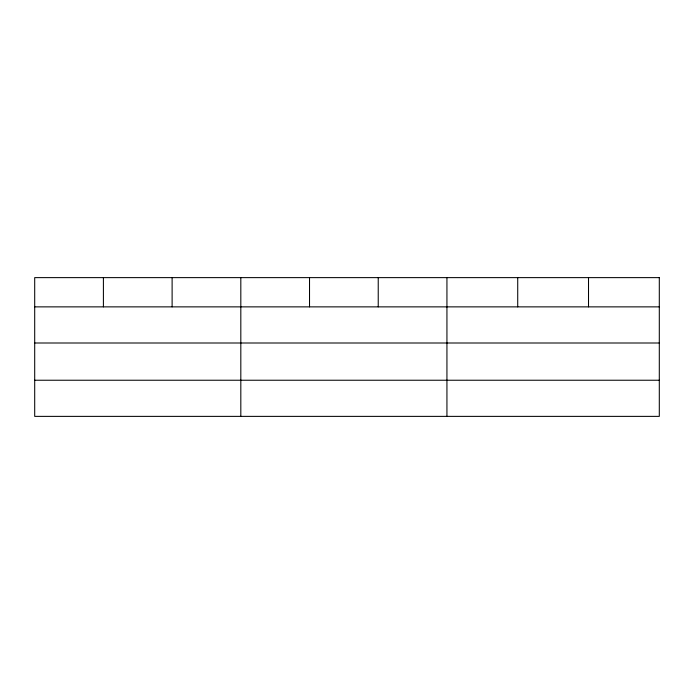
<?xml version="1.0" encoding="UTF-8"?>
<svg xmlns="http://www.w3.org/2000/svg" width="694" height="694" viewBox="0 0 694 694"><rect width="100%" height="100%" fill="white"/><g stroke="black" fill="none" stroke-linecap="round" stroke-linejoin="round"><path stroke-width="1.04" d="M34.7 306.869L659.3 306.869M34.7 343.001L659.3 343.001M34.7 380.234L659.3 380.234M588.512 277.626L588.512 306.869M517.724 277.626L517.724 306.869M446.936 277.626L446.936 416.374M378.23 277.626L378.23 306.869M309.524 277.626L309.524 306.869M240.818 277.626L240.818 416.374M172.112 277.626L172.112 306.869M103.406 277.626L103.406 306.869M659.3 277.626L34.7 277.626L34.7 416.374L659.3 416.374L659.3 277.626"/></g></svg>
